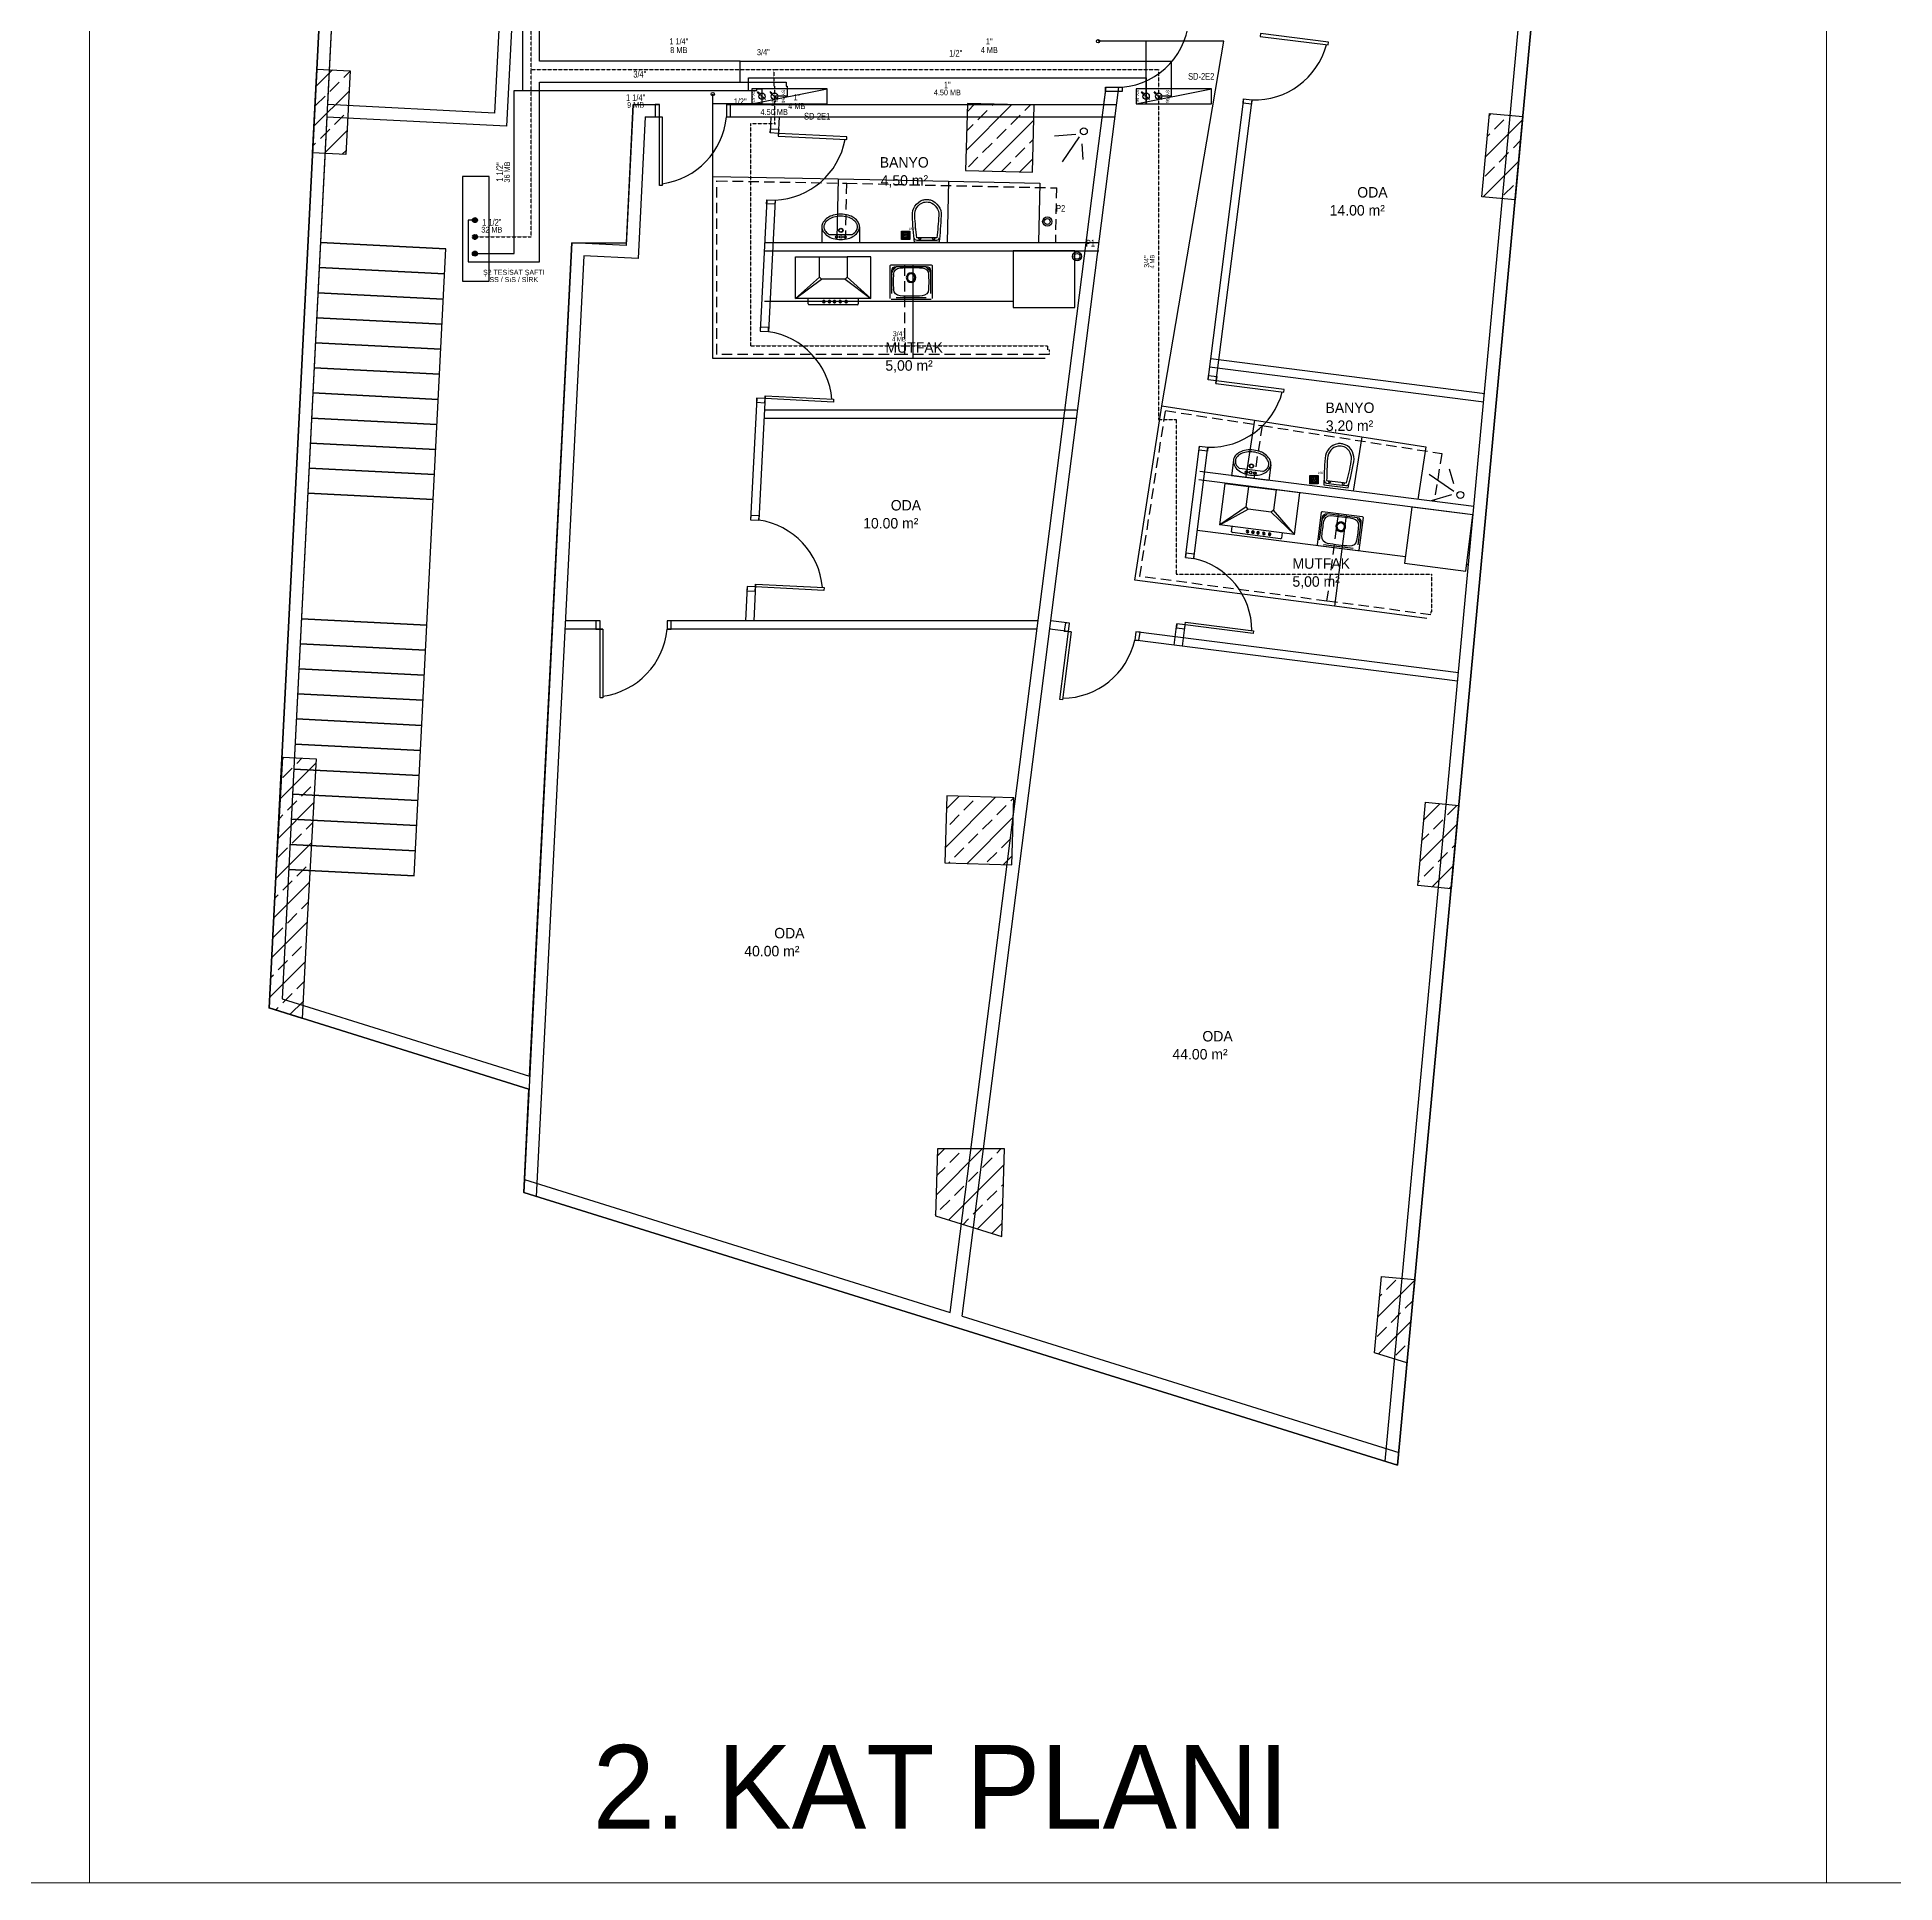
# Model space of a CAD drawing. Header units: centimetres. Extents: x 247996 to 315152, y -468471 to -440326.
# Drawn here: x 256563 to 258783, y -447827 to -445621 of the extents above; entities that cross this region are included whole.
import ezdxf
from ezdxf.enums import TextEntityAlignment as Align

# ---------------------------------------------------------------- set-up
doc = ezdxf.new("R2010")
doc.units = ezdxf.units.CM
doc.linetypes.add('0', pattern=[500, 500])
doc.linetypes.add('BASMA HATTI', pattern=[0.375, 0.25, -0.125])
for name, color, linetype, lineweight in [('SCOTT-ANTED', 144, 'Continuous', 0), ('SCOTT-MTY-SICAKSU-BORU', 1, 'BASMA HATTI', 30), ('SCOTT-MTY-SOGUKSU-BORU', 5, '0', 30), ('SCOTT-MTY-TEMIZSU-CAP', 101, 'Continuous', 30)]:
    doc.layers.add(name, color=color, linetype=linetype, lineweight=lineweight)
for name, color, linetype in [('SCOTT-MD-YUK-BIRIMI', 7, 'Continuous'), ('SCOTT-MKDU0', 50, 'Continuous'), ('SCOTT-MTY-PISSU-KOLON', 211, 'Continuous'), ('SCOTT-MTY-PISSU-KOLONNO', 211, 'Continuous'), ('SCOTT-MTY-SAYAC', 3, 'Continuous'), ('SCOTT-MTY-SIRKULASYON-BORU', 31, 'Continuous'), ('SCOTT-MTY-TEFRIS', 15, 'Continuous'), ('SCOTT-MTY-TES-SAFT', 8, 'Continuous'), ('SCOTT-MTY-VANA', 1, 'Continuous')]:
    doc.layers.add(name, color=color, linetype=linetype)
doc.styles.add('CAP', font='wturkce.SHX', dxfattribs={"width": 0.65})
doc.styles.add('MtXpl_Comic_Sans_MS', font='comic.ttf')
doc.styles.add('ROTAS', font='arial.ttf')

# ---------------------------------------------------------------- blocks, each defined once
blk = doc.blocks.new('T-KOLON-T')
blk.add_hatch(color=7).paths.add_polyline_path([(3, 0), (2.8, 1.1), (2.1, 2.1), (1.1, 2.8), (0, 3), (-1.1, 2.8), (-2.1, 2.1), (-2.8, 1.1), (-3, 0), (-2.8, -1.1), (-2.1, -2.1), (-1.1, -2.8), (0, -3), (1.1, -2.8), (2.1, -2.1), (2.8, -1.1)])
blk.add_circle((0, 0), 3)
blk = doc.blocks.new('T-DOLAP')
blk.add_line((-45, -9), (45, 9))
blk.add_lwpolyline([(-45, -9), (45, -9), (45, 9), (-45, 9)], close=True)
blk = doc.blocks.new('MTY-SU SAYACI')
at = {"layer": 'SCOTT-MTY-VANA'}
blk.add_hatch(color=256, dxfattribs=at).paths.add_polyline_path([(9.8, 9.8), (5.6, 7), (7, 5.6)])
for p, q in [((-7.3, -7.3), (6.3, 6.3)), ((5.6, 7), (9.8, 9.8)), ((7, 5.6), (5.6, 7)), ((7, 5.6), (9.8, 9.8))]:
    blk.add_line(p, q, dxfattribs=at)
blk.add_circle((0, 0), 7, dxfattribs=at)
blk.add_attdef('CAP', (-2.3, -1.2), '', height=2.5, rotation=45, dxfattribs=at)
blk = doc.blocks.new('T-KOLON-P')
for radius in [5.5, 3.5]:
    blk.add_circle((0, 0), radius)
blk = doc.blocks.new('UHFGDUHGUFDGHD')
at = {"color": 3, "lineweight": 50}
for p, q in [((556704.4, 4532504.1), (556854.4, 4532504.1)), ((556704.4, 4532474.1), (556854.4, 4532474.1)), ((556704.4, 4532444.1), (556854.4, 4532444.1)), ((556704.4, 4532414.1), (556854.4, 4532414.1)), ((556704.4, 4532384.1), (556854.4, 4532384.1)), ((556704.4, 4532354.1), (556854.4, 4532354.1)), ((556704.4, 4532354.1), (556854.4, 4532354.1)), ((556704.4, 4532324.1), (556854.4, 4532324.1)), ((556704.4, 4532294.1), (556854.4, 4532294.1)), ((556704.4, 4532264.1), (556854.4, 4532264.1)), ((556704.4, 4532234.1), (556854.4, 4532234.1)), ((556704.4, 4532204.1), (556854.4, 4532204.1)), ((556704.4, 4532054.1), (556854.4, 4532054.1)), ((556704.4, 4532024.1), (556854.4, 4532024.1)), ((556704.4, 4531994.1), (556854.4, 4531994.1)), ((556704.4, 4531964.1), (556854.4, 4531964.1)), ((556704.4, 4531934.1), (556854.4, 4531934.1)), ((556704.4, 4531904.1), (556854.4, 4531904.1)), ((556704.4, 4531904.1), (556854.4, 4531904.1)), ((556704.4, 4531874.1), (556854.4, 4531874.1)), ((556704.4, 4531844.1), (556854.4, 4531844.1)), ((556704.4, 4531814.1), (556854.4, 4531814.1)), ((556704.4, 4531784.1), (556854.4, 4531784.1)), ((556704.4, 4531754.1), (556854.4, 4531754.1))]:
    blk.add_line(p, q, dxfattribs=at)
blk = doc.blocks.new('SUZGEC1')
at = {"layer": 'SCOTT-MTY-TEFRIS'}
blk.add_lwpolyline([(-5, -5), (-5, 5), (5, 5), (5, -5)], close=True, dxfattribs=at)
for points in [[(-4.3, 3.9), (-2, 1.5, 0.029484), (-2.2, 1.3), (-4.3, 2.5)], [(-2.5, 0.3), (-4.3, 0.3), (-4.3, 1.7), (-2.4, 0.7, 0.032775)], [(-3.9, 4.3), (-2.5, 4.3), (-1.3, 2.2, 0.029484), (-1.5, 2)], [(-0.7, 2.4, -0.032775), (-0.3, 2.5), (-0.3, 4.3), (-1.7, 4.3)], [(0.3, 2.5), (0.3, 4.3), (1.7, 4.3), (0.7, 2.4, 0.032775)], [(1.3, 2.2), (2.5, 4.3), (3.9, 4.3), (1.5, 2, 0.029484)], [(4.3, 3.9), (2, 1.5, -0.029484), (2.2, 1.3), (4.3, 2.5)], [(4.3, 0.3), (4.3, 1.7), (2.4, 0.7, -0.032775), (2.5, 0.3)], [(-2.5, -0.3), (-4.3, -0.3), (-4.3, -1.7), (-2.4, -0.7, -0.032775)], [(-4.3, -3.9), (-2, -1.5, -0.029484), (-2.2, -1.3), (-4.3, -2.5)], [(-3.9, -4.3), (-2.5, -4.3), (-1.3, -2.2, -0.029484), (-1.5, -2)], [(-0.3, -4.3), (-1.7, -4.3), (-0.7, -2.4, 0.032775), (-0.3, -2.5)], [(0.3, -2.5), (0.3, -4.3), (1.7, -4.3), (0.7, -2.4, -0.032775)], [(2.5, -4.3), (1.3, -2.2, 0.029484), (1.5, -2), (3.9, -4.3)], [(4.3, -2.5), (4.3, -3.9), (2, -1.5, 0.029484), (2.2, -1.3)], [(4.3, -0.3), (4.3, -1.7), (2.4, -0.7, 0.032775), (2.5, -0.3)]]:
    blk.add_lwpolyline(points, format="xyb", close=True, dxfattribs=at)
blk.add_circle((0, 0), 1.25, dxfattribs=at)
at = {"layer": 'SCOTT-MD-YUK-BIRIMI', "color": 6, "style": 'CAP'}
for tag, p in [('PS', (-2.1, 0)), ('PSCP', (4.3, 6.7))]:
    blk.add_attdef(tag, p, '', height=2.5, dxfattribs=at)

msp = doc.modelspace()

# ---------------------------------------------------------------- linework, layer by layer
at = {"layer": 'SCOTT-ANTED'}
for p, q in [((256625.4, -440326.5), (256625.4, -447826.5)), ((258701, -440326.5), (258701, -447826.5)), ((276712.4, -447826.5), (248038.8, -447826.5))]:
    msp.add_line(p, q, dxfattribs=at)
at = {"layer": 'SCOTT-MKDU0', "color": 8, "ltscale": 0.03}
for p, q in [((257027, -443092.8), (256840, -446781.3)), ((256840, -446781.3), (257027, -443092.8)), ((258188.5, -447327.5), (258575.7, -443160.1)), ((258575.7, -443160.1), (258188.5, -447327.5)), ((257036.4, -443204.7), (256855.6, -446770.5)), ((256919.9, -445502.2), (256909.8, -445702)), ((257119.6, -445512.3), (257109.5, -445712.1)), ((257135.4, -445498.1), (257123.7, -445727.8)), ((258173.8, -447322.9), (258337, -445566.7)), ((256891.8, -445759.4), (256896.9, -445659.5)), ((256895.9, -445680.5), (256915.9, -445660.5)), ((256896.9, -445659.5), (256936.8, -445661.5)), ((256929.3, -445669.5), (256936.8, -445662)), ((256936.8, -445661.5), (256931.8, -445761.4)), ((256893.5, -445727.8), (256935.6, -445685.7)), ((256912.5, -445686.4), (256923.7, -445675.1)), ((257668.2, -447149.6), (257855.3, -445681.2)), ((257829.3, -445766.7), (257840.2, -445681.2)), ((257837.6, -445701.7), (257840.2, -445681.2)), ((256895.6, -445703.2), (256906.9, -445692)), ((257109.5, -445712.1), (256909.8, -445702)), ((257275.2, -445701.7), (257266.7, -445870.3)), ((257266.9, -445867), (257275.2, -445701.7)), ((257275.2, -445701.7), (257306.4, -445701.7)), ((257275.2, -445701.7), (257306.4, -445701.7)), ((257386.4, -445701.7), (257852.7, -445701.7)), ((257386.4, -445701.7), (257837.6, -445701.7)), ((257674.4, -445700.5), (257672.2, -445780.5)), ((257672.8, -445756.7), (257727.5, -445702)), ((257674.2, -445710.4), (257683.8, -445700.8)), ((257754.4, -445702.8), (257674.4, -445700.5)), ((257687, -445720), (257698.2, -445708.8)), ((257703.9, -445703.2), (257705.6, -445701.4)), ((257743.2, -445708.8), (257749.3, -445702.7)), ((257752.1, -445782.8), (257754.4, -445702.8)), ((257962, -446030.6), (258004.8, -445695.2)), ((257971.5, -446035.2), (258014.7, -445696.4)), ((258289.1, -445812.1), (258298.4, -445712.5)), ((258298.3, -445715), (258300.5, -445712.7)), ((258298.4, -445712.5), (258338.2, -445716.2)), ((256909, -445716.9), (256855.6, -446770.5)), ((256901.3, -445742.5), (256912.5, -445731.3)), ((256906.1, -445760.1), (256933.2, -445733)), ((257123.7, -445727.8), (256909, -445716.9)), ((256918.1, -445725.7), (256929.3, -445714.4)), ((257289.5, -445716.7), (257280.9, -445886)), ((257289.5, -445716.7), (257309.8, -445716.7)), ((257386.4, -445716.7), (257850.8, -445716.7)), ((257439.7, -445716.7), (257438.7, -445735.7)), ((257449.7, -445716.7), (257448.5, -445739.6)), ((257673.5, -445733.6), (257681.4, -445725.7)), ((257693.3, -445781.1), (257753.9, -445720.5)), ((257709.5, -445742.5), (257720.7, -445731.3)), ((257726.3, -445725.7), (257737.5, -445714.4)), ((258293.6, -445764.5), (258338, -445720.2)), ((258304.4, -445731.3), (258315.6, -445720)), ((258338.2, -445716.2), (258328.9, -445815.8)), ((256892.4, -445751.4), (256895.6, -445748.1)), ((256927.4, -445761.2), (256932, -445756.6)), ((257692.6, -445759.3), (257703.9, -445748.1)), ((257731.9, -445764.9), (257743.2, -445753.7)), ((257748.8, -445748.1), (257753.2, -445743.6)), ((257804, -445737.8), (257778.6, -445739.8)), ((257807.9, -445740.6), (257787.7, -445770.2)), ((257811.1, -445749), (257812.5, -445767.4)), ((258295.9, -445739.7), (258298.8, -445736.9)), ((258326.9, -445753.7), (258335.6, -445745)), ((256931.8, -445761.4), (256891.8, -445759.4)), ((257653.7, -447145), (257829.3, -445766.7)), ((257675.8, -445776.2), (257687, -445764.9)), ((257715.1, -445781.7), (257726.3, -445770.6)), ((257737, -445782.3), (257752.6, -445766.7)), ((258290.8, -445812.3), (258333.3, -445769.7)), ((258293.2, -445787.4), (258304.4, -445776.2)), ((258310, -445770.6), (258321.3, -445759.3)), ((257672.2, -445780.5), (257752.1, -445782.8)), ((258315.6, -445809.8), (258326.9, -445798.6)), ((257434.7, -445815.6), (257426.7, -445972.7)), ((257444.7, -445816.2), (257436.7, -445973.3)), ((258328.9, -445815.8), (258289.1, -445812.1)), ((257201.8, -445867), (257144.2, -447001.9)), ((257151.3, -446862.7), (257201.8, -445867)), ((257266.7, -445870.3), (257201.8, -445867)), ((257201.8, -445867), (257266.9, -445867)), ((257432.1, -445866.7), (257831.7, -445866.7)), ((257500.6, -445848), (257500.6, -445866.7)), ((257500.6, -445866.7), (257545.6, -445866.7)), ((257509, -445857), (257537.1, -445857)), ((257545.6, -445848), (257545.6, -445866.7)), ((257013.2, -446623.4), (257051.2, -445874.3)), ((257216, -445882.7), (257159, -447006.5)), ((257280.9, -445886), (257216, -445882.7)), ((257432.1, -445876.7), (257831.7, -445876.7)), ((257469.2, -445883.7), (257497.7, -445883.7)), ((257469.2, -445933.7), (257469.2, -445883.7)), ((257559.2, -445883.7), (257530.7, -445883.7)), ((257559.2, -445933.7), (257559.2, -445883.7)), ((257802.9, -445876.7), (257729.3, -445876.7)), ((257729.3, -445876.7), (257729.3, -445944.4)), ((257802.9, -445944.4), (257802.9, -445876.7)), ((257497.7, -445908.2), (257469.2, -445933.7)), ((257469.2, -445933.7), (257500.2, -445910.7)), ((257528.2, -445910.7), (257559.2, -445933.7)), ((257559.2, -445933.7), (257530.7, -445908.2)), ((257582.2, -445933.7), (257582.2, -445894.3)), ((257583.2, -445893.3), (257631.2, -445893.3)), ((257584.1, -445927.6), (257584.1, -445900.5)), ((257589.4, -445895.2), (257625.1, -445895.2)), ((257630.4, -445900.5), (257630.4, -445927.6)), ((257632.2, -445894.3), (257632.2, -445933.7)), ((257559.2, -445933.7), (257469.2, -445933.7)), ((257484.1, -445940), (257484.1, -445933.7)), ((257544.1, -445933.7), (257544.1, -445940)), ((257631.2, -445934.7), (257583.2, -445934.7)), ((257625.1, -445932.9), (257589.4, -445932.9)), ((257432.1, -445936.7), (257729.3, -445936.7)), ((257543.1, -445941), (257485.1, -445941)), ((257502.6, -445935.8), (257502.6, -445938.4)), ((257502.6, -445935.8), (257503.2, -445935.8)), ((257502.6, -445938.4), (257502.6, -445938.9)), ((257503.2, -445938.9), (257502.6, -445938.9)), ((257503.2, -445935.8), (257503.2, -445938.4)), ((257503.2, -445938.4), (257503.2, -445938.9)), ((257509.2, -445935.8), (257509.2, -445938.4)), ((257509.2, -445935.8), (257509.8, -445935.8)), ((257509.2, -445938.4), (257509.2, -445938.9)), ((257509.8, -445938.9), (257509.2, -445938.9)), ((257509.8, -445935.8), (257509.8, -445938.4)), ((257509.8, -445938.4), (257509.8, -445938.9)), ((257515.3, -445935.8), (257515.3, -445938.4)), ((257515.3, -445935.8), (257516, -445935.8)), ((257515.3, -445938.4), (257515.3, -445938.9)), ((257515.3, -445938.9), (257516, -445938.9)), ((257516, -445935.8), (257516, -445938.4)), ((257516, -445938.4), (257516, -445938.9)), ((257522.3, -445935.8), (257522.3, -445938.4)), ((257522.3, -445935.8), (257523, -445935.8)), ((257522.3, -445938.4), (257522.3, -445938.9)), ((257522.3, -445938.9), (257523, -445938.9)), ((257523, -445935.8), (257523, -445938.4)), ((257523, -445938.4), (257523, -445938.9)), ((257529.3, -445935.8), (257529.3, -445938.4)), ((257529.3, -445935.8), (257529.9, -445935.8)), ((257529.3, -445938.4), (257529.3, -445938.9)), ((257529.3, -445938.9), (257529.9, -445938.9)), ((257529.9, -445935.8), (257529.9, -445938.4)), ((257529.9, -445938.4), (257529.9, -445938.9)), ((257729.3, -445944.4), (257802.9, -445944.4)), ((258291.6, -446057.4), (257963.9, -446015.6)), ((258292.8, -446047.4), (257965.2, -446005.7)), ((257422.7, -446052.6), (257415.3, -446197.9)), ((257432.8, -446049.8), (257425.3, -446198.4)), ((257432.1, -446066.7), (257804.9, -446066.7)), ((257432.1, -446076.7), (257804.9, -446076.7)), ((257935, -446242.9), (257951.9, -446110)), ((257944.9, -446244.1), (257961.8, -446111.2)), ((257992.4, -446126.8), (257990, -446145.3)), ((258037, -446132.5), (258034.7, -446151)), ((258278.6, -446192.2), (257950.9, -446150.4)), ((258279.8, -446182.3), (257952.2, -446140.5)), ((257976.2, -446204.1), (257982.5, -446154.5)), ((257982.5, -446154.5), (258010.8, -446158.1)), ((258034.7, -446151), (257990, -446145.3)), ((258027.5, -446140.4), (257999.6, -446136.9)), ((258255.7, -446164.1), (258226.2, -446143.8)), ((258255.7, -446155.1), (258250.4, -446137.4)), ((258071.8, -446165.8), (258043.5, -446162.2)), ((258065.4, -446215.4), (258071.8, -446165.8)), ((258253.1, -446168.1), (258228.7, -446175.4)), ((258007.7, -446182.4), (257976.2, -446204.1)), ((257976.2, -446204.1), (258009.8, -446185.2)), ((258037.6, -446188.7), (258065.4, -446215.4)), ((258065.4, -446215.4), (258040.4, -446186.5)), ((258092.7, -446228), (258097.7, -446188.9)), ((258095.3, -446222.1), (258098.7, -446195.2)), ((258098.8, -446188), (258146.4, -446194.1)), ((258104.6, -446190.6), (258140.1, -446195.1)), ((258144.6, -446201.1), (258141.2, -446228)), ((258147.3, -446195.2), (258142.3, -446234.3)), ((258205.5, -446182.9), (258197, -446250)), ((258278.6, -446192.2), (258205.5, -446182.9)), ((258270, -446259.3), (258278.6, -446192.2)), ((258197.9, -446242.4), (257949.2, -446210.7)), ((258065.4, -446215.4), (257976.2, -446204.1)), ((257990.2, -446212.2), (257991, -446205.9)), ((258048.6, -446220.6), (257991.1, -446213.3)), ((258008.8, -446212.9), (258008.7, -446213.4)), ((258009.3, -446213.5), (258008.7, -446213.4)), ((258009.1, -446210.3), (258008.8, -446212.9)), ((258009.1, -446210.3), (258009.7, -446210.4)), ((258009.4, -446212.9), (258009.3, -446213.5)), ((258009.7, -446210.4), (258009.4, -446212.9)), ((258015.3, -446213.7), (258015.2, -446214.2)), ((258015.8, -446214.3), (258015.2, -446214.2)), ((258015.6, -446211.1), (258015.3, -446213.7)), ((258015.6, -446211.1), (258016.2, -446211.2)), ((258015.9, -446213.8), (258015.8, -446214.3)), ((258016.2, -446211.2), (258015.9, -446213.8)), ((258021.4, -446214.5), (258021.3, -446215)), ((258021.3, -446215), (258021.9, -446215.1)), ((258021.7, -446211.9), (258021.4, -446214.5)), ((258021.7, -446211.9), (258022.3, -446212)), ((258022, -446214.6), (258021.9, -446215.1)), ((258022.3, -446212), (258022, -446214.6)), ((258028.7, -446212.8), (258028.3, -446215.4)), ((258028.3, -446215.4), (258028.3, -446215.9)), ((258028.3, -446215.9), (258028.9, -446216)), ((258028.7, -446212.8), (258029.3, -446212.9)), ((258029.3, -446212.9), (258028.9, -446215.4)), ((258028.9, -446215.4), (258028.9, -446216)), ((258035.3, -446216.2), (258035.2, -446216.7)), ((258035.2, -446216.8), (258035.8, -446216.8)), ((258035.6, -446213.7), (258035.3, -446216.2)), ((258035.6, -446213.7), (258036.2, -446213.8)), ((258035.9, -446216.3), (258035.8, -446216.8)), ((258036.2, -446213.8), (258035.9, -446216.3)), ((258050.5, -446213.5), (258049.7, -446219.8)), ((258141.2, -446235.2), (258093.5, -446229.1)), ((258135.3, -446232.5), (258099.9, -446228)), ((258197, -446250), (258270, -446259.3)), ((258273.5, -446252), (258271, -446251.7)), ((257411.3, -446277.8), (257409.2, -446318.8)), ((257421.4, -446275), (257419.2, -446319.3)), ((257235.6, -446318.8), (257193.9, -446318.8)), ((257238.9, -446328.8), (257193.9, -446328.8)), ((257759, -446318.8), (257315.6, -446318.8)), ((257757.7, -446328.8), (257315.6, -446328.8)), ((257798.5, -446332), (257772.8, -446328.7)), ((257774.1, -446328.8), (257772.8, -446328.8)), ((257796.4, -446321.6), (257774.1, -446318.8)), ((258261.4, -446380.9), (257875.8, -446331.7)), ((257921.6, -446347.7), (257924.9, -446322.2)), ((257931.5, -446348.9), (257935.2, -446320.2)), ((258260.1, -446390.8), (257874.5, -446341.7)), ((256845.2, -446681.5), (256856.2, -446481.8)), ((256853.5, -446531.1), (256895.9, -446488.8)), ((256856.1, -446483.6), (256857.9, -446481.8)), ((256856.2, -446481.8), (256896.1, -446483.8)), ((256873.2, -446489), (256879.2, -446482.9)), ((256896.1, -446483.8), (256885.2, -446683.6)), ((256856.3, -446505.8), (256867.6, -446494.6)), ((256862, -446545.1), (256873.2, -446533.9)), ((256878.8, -446528.3), (256890, -446517)), ((257649.9, -446527.8), (257647.6, -446607.8)), ((257648.1, -446589.6), (257708.2, -446529.5)), ((257649.4, -446543.4), (257664.6, -446528.3)), ((257729.9, -446530.1), (257649.9, -446527.8)), ((257670.2, -446545.1), (257681.4, -446533.9)), ((257726.3, -446533.9), (257729.9, -446530.3)), ((257727.6, -446610.1), (257729.9, -446530.1)), ((256850.9, -446578.6), (256893.2, -446536.3)), ((256852.2, -446554.9), (256856.3, -446550.7)), ((257653.3, -446561.9), (257664.6, -446550.7)), ((257674.1, -446608.6), (257729.2, -446553.4)), ((257692.6, -446567.5), (257703.9, -446556.3)), ((257709.5, -446550.7), (257720.7, -446539.5)), ((258212.6, -446635.1), (258221.9, -446535.5)), ((258220, -446556.6), (258239.4, -446537.1)), ((258221.9, -446535.5), (258261.7, -446539.2)), ((258231.5, -446567.5), (258242.7, -446556.3)), ((258248.3, -446550.7), (258259.5, -446539.5)), ((258261.7, -446539.2), (258252.5, -446638.8)), ((256867.6, -446584.4), (256878.8, -446573.2)), ((256884.4, -446567.5), (256891.9, -446560)), ((257675.8, -446584.4), (257687, -446573.2)), ((257715.1, -446590), (257726.3, -446578.8)), ((258215.5, -446606), (258259.7, -446561.8)), ((258217.7, -446581.3), (258225.8, -446573.2)), ((256848.3, -446626.2), (256890.6, -446583.8)), ((256850.7, -446601.2), (256862, -446590)), ((257659, -446601.2), (257670.2, -446590)), ((257698.2, -446606.8), (257709.5, -446595.6)), ((257717.7, -446609.8), (257727.9, -446599.7)), ((258237.1, -446606.8), (258248.3, -446595.6)), ((258253.9, -446590), (258257.4, -446586.5)), ((256873.2, -446623.7), (256884.4, -446612.5)), ((257647.6, -446607.8), (257727.6, -446610.1)), ((257652.3, -446607.9), (257653.3, -446606.8)), ((258220.2, -446623.7), (258231.5, -446612.5)), ((258229.7, -446636.7), (258255.2, -446611.2)), ((256845.7, -446673.7), (256888, -446631.3)), ((256856.3, -446640.5), (256867.6, -446629.3)), ((258252.5, -446638.8), (258212.6, -446635.1)), ((258213.2, -446630.7), (258214.6, -446629.3)), ((258250.2, -446638.6), (258252.9, -446635.9)), ((256847, -446649.9), (256850.7, -446646.1)), ((256878.8, -446663), (256886.7, -446655)), ((256840.2, -446781.4), (256845.2, -446681.5)), ((256843.2, -446721), (256880.9, -446683.3)), ((256845.1, -446696.6), (256856.3, -446685.4)), ((256860.1, -446682.2), (256860.1, -446682.2)), ((256860.1, -446682.3), (256860.1, -446682.3)), ((256862, -446679.8), (256873.2, -446668.6)), ((256885.2, -446683.5), (256879.6, -446793.7)), ((256880.9, -446683.3), (256885.4, -446678.8)), ((256867.6, -446719.1), (256878.8, -446707.9)), ((256840.8, -446768.3), (256883, -446726.1)), ((256850.7, -446735.9), (256862, -446724.7)), ((256842, -446744.6), (256845.1, -446741.5)), ((256873.2, -446758.4), (256881.8, -446749.8)), ((256855.6, -446770.5), (257151.3, -446862.7)), ((256855.6, -446770.5), (257151.3, -446862.7)), ((256856.3, -446775.2), (256867.6, -446764)), ((256864.9, -446789.1), (256880.6, -446773.4)), ((256840, -446781.3), (257150.5, -446878.1)), ((257150.5, -446878.1), (256840, -446781.3)), ((256879.6, -446793.7), (256840.2, -446781.4)), ((256847.8, -446783.7), (256850.7, -446780.8)), ((257144.2, -447001.9), (257150.5, -446878.1)), ((257638.7, -446949.7), (257636.4, -447029.6)), ((257637.1, -447004.8), (257692.1, -446949.7)), ((257638.4, -446958.5), (257647.2, -446949.7)), ((257718.7, -446949.7), (257638.7, -446949.7)), ((257653.3, -446966), (257664.6, -446954.8)), ((257709.5, -446954.8), (257714.6, -446949.7)), ((257715.7, -447054.4), (257718.7, -446949.7)), ((257637.7, -446981.7), (257647.7, -446971.7)), ((257652.2, -447034.6), (257718.2, -446968.6)), ((257675.8, -446988.5), (257687, -446977.3)), ((257692.6, -446971.7), (257703.9, -446960.4)), ((257145, -446986.4), (257653.7, -447145)), ((257659, -447005.3), (257670.2, -446994.1)), ((257698.2, -447010.9), (257709.5, -446999.7)), ((257715.1, -446994.1), (257717.5, -446991.7)), ((257144.2, -447001.9), (258188.5, -447327.5)), ((258188.5, -447327.5), (257144.2, -447001.9)), ((257642.1, -447022.2), (257653.3, -447010.9)), ((257681.4, -447027.8), (257692.6, -447016.6)), ((257686.4, -447045.2), (257716.8, -447014.8)), ((257636.4, -447027.9), (257636.5, -447027.8)), ((257636.4, -447029.6), (257715.7, -447054.4)), ((257669.3, -447039.9), (257675.8, -447033.4)), ((257703.9, -447050.2), (257715.1, -447039)), ((258160.8, -447193.2), (258169.2, -447102.1)), ((258164.7, -447150.6), (258209, -447106.3)), ((258169.2, -447102.1), (258209.1, -447105.8)), ((258175.3, -447117.6), (258186.6, -447106.4)), ((258209.1, -447105.8), (258199.8, -447205.3)), ((258167, -447125.9), (258169.7, -447123.2)), ((258197.8, -447140), (258206.7, -447131.1)), ((257668.2, -447149.6), (258189.9, -447312.2)), ((258165.6, -447194.7), (258204.4, -447155.9)), ((258180.9, -447156.9), (258192.2, -447145.7)), ((258164.1, -447173.7), (258175.3, -447162.5)), ((258199.8, -447205.3), (258160.8, -447193.2)), ((258186.6, -447196.2), (258197.8, -447184.9))]:
    msp.add_line(p, q, dxfattribs=at)
for points in [[(258024.6, -445617.1), (258024.2, -445620.4), (258105.4, -445630.7), (258105.9, -445627.4)], [(257306.4, -445716.7), (257309.8, -445716.7), (257309.8, -445798.5), (257306.4, -445798.5)], [(257448.7, -445736.3), (257448.5, -445739.6), (257530.3, -445743.7), (257530.5, -445740.4)], [(257971.9, -446031.9), (257971.5, -446035.2), (258052.7, -446045.5), (258053.2, -446042.2)], [(257432.6, -446053.1), (257432.8, -446049.8), (257514.6, -446054), (257514.4, -446057.3)], [(257421.2, -446278.3), (257421.4, -446275), (257503.1, -446279.1), (257503, -446282.4)], [(257235.6, -446328.8), (257238.9, -446328.8), (257238.9, -446410.7), (257235.6, -446410.7)], [(257795.2, -446331.6), (257798.5, -446332), (257788.1, -446413.2), (257784.8, -446412.8)], [(257934.8, -446323.5), (257935.2, -446320.2), (258016.4, -446330.5), (258016, -446333.8)]]:
    msp.add_lwpolyline(points, close=True, dxfattribs=at)
for points in [[(257839.6, -445686.2), (257839.6, -445681.2), (257859.6, -445681.2), (257859.6, -445686.2), (257839.6, -445686.2)], [(257306.4, -445701.7), (257301.4, -445701.7), (257301.4, -445716.7), (257306.4, -445716.7), (257306.4, -445701.7)], [(257391.4, -445701.7), (257386.4, -445701.7), (257386.4, -445716.7), (257391.4, -445716.7), (257391.4, -445701.7)], [(258004, -445700.1), (258004.6, -445695.2), (258014.5, -445696.4), (258013.9, -445701.4), (258004, -445700.1)], [(257438.7, -445735.7), (257439, -445730.8), (257449, -445731.3), (257448.7, -445736.3), (257438.7, -445735.7)], [(257434.4, -445820.6), (257434.7, -445815.6), (257444.7, -445816.2), (257444.4, -445821.1), (257434.4, -445820.6)], [(257426.9, -445967.7), (257426.7, -445972.7), (257436.7, -445973.2), (257436.9, -445968.3), (257426.9, -445967.7)], [(257962, -446030.6), (257962.7, -446025.7), (257972.6, -446026.9), (257971.9, -446031.9), (257962, -446030.6)], [(257422.6, -446052.6), (257422.4, -446057.6), (257432.4, -446058.1), (257432.6, -446053.1), (257422.6, -446052.6)], [(257951.3, -446114.9), (257951.9, -446110), (257961.8, -446111.2), (257961.2, -446116.2), (257951.3, -446114.9)], [(257415.5, -446192.9), (257415.3, -446197.9), (257425.3, -446198.4), (257425.5, -446193.4), (257415.5, -446192.9)], [(257935.6, -446237.9), (257935, -446242.9), (257944.9, -446244.1), (257945.5, -446239.2), (257935.6, -446237.9)], [(257411.2, -446277.8), (257411, -446282.8), (257421, -446283.3), (257421.2, -446278.3), (257411.2, -446277.8)], [(257235.6, -446318.8), (257230.6, -446318.8), (257230.6, -446328.8), (257235.6, -446328.8), (257235.6, -446318.8)], [(257320.6, -446318.8), (257315.6, -446318.8), (257315.6, -446328.8), (257320.6, -446328.8), (257320.6, -446318.8)], [(257796.4, -446321.6), (257791.5, -446321), (257790.2, -446330.9), (257795.2, -446331.6), (257796.4, -446321.6)], [(257880.8, -446332.4), (257875.8, -446331.7), (257874.5, -446341.7), (257879.5, -446342.3), (257880.8, -446332.4)], [(257924.9, -446322.2), (257924.2, -446327.2), (257934.2, -446328.4), (257934.8, -446323.5), (257924.9, -446322.2)]]:
    msp.add_lwpolyline(points, dxfattribs=at)
for points in [[(257611.3, -445866.7, -0.01664), (257608.7, -445834.8, -0.351622), (257621.5, -445815.9, -0.068714), (257625.9, -445815.3, -0.068714), (257630.3, -445815.9, -0.351622), (257643.1, -445834.8, -0.01664), (257640.5, -445866.7)], [(257613.9, -445861.1, -0.016866), (257611.6, -445834.6, -0.351778), (257622.3, -445818.7, -0.068022), (257625.9, -445818.2, -0.068022), (257629.5, -445818.7, -0.351778), (257640.2, -445834.6, -0.016866), (257637.9, -445861.1)], [(258129.4, -446159.9, 0.01664), (258136.1, -446128.6, 0.351622), (258125.8, -446108.3, 0.068714), (258121.5, -446107.1, 0.068714), (258117, -446107.1, 0.351622), (258101.9, -446124.3, 0.01664), (258100.5, -446156.2)], [(258127.6, -446154, 0.016866), (258133.2, -446128.1, 0.351778), (258124.6, -446110.9, 0.068022), (258121.1, -446110, 0.068022), (258117.5, -446110, 0.351778), (258104.8, -446124.5, 0.016866), (258103.8, -446151)]]:
    msp.add_lwpolyline(points, format="xyb", close=True, dxfattribs=at)
for points in [[(257640.8, -445861.2, -0.389191), (257637.4, -445864.3), (257625.9, -445864.3), (257614.4, -445864.3, -0.389191), (257611, -445861.2, -0.389191)], [(258100.9, -446150.8, 0.389191), (258103.8, -446154.2), (258115.3, -446155.7), (258126.7, -446157.1, 0.389191), (258130.4, -446154.5, 0.389191)]]:
    msp.add_lwpolyline(points, format="xyb", dxfattribs=at)
for centre, radius in [((257813.6, -445733.9, 51), 4.14), ((257518.2, -445860.1), 1.56), ((257523.3, -445852.1), 2.52), ((257523.3, -445852.1), 2.12), ((257523.3, -445860.1), 1.56), ((257528.2, -445860.1), 1.56), ((258013.9, -446133.7), 2.52), ((258013.9, -446133.7), 2.12), ((258008.1, -446141), 1.56), ((258013, -446141.6), 1.56), ((258018, -446142.2), 1.56), ((258263.5, -446168.3, 51), 4.14)]:
    msp.add_circle(centre, radius, dxfattribs=at)
for centre, radius, start, end in [((257851.9, -445593.9), 87.6, 275.0191, 359.6313), ((258017.6, -445607.5), 88.9, 268.0454, 345.0626), ((257297.9, -445708.4), 88.9, 277.6747, 354.6919), ((257440.9, -445727.3), 88.9, 272.4059, 349.4231), ((257510.9, -445848), 10.3, 148.2866, 180), ((257516.7, -445851.6), 17.2, 123.8347, 148.2866), ((257510.9, -445848), 7.93, 148.2866, 180), ((257516.7, -445851.6), 14.8, 123.8347, 148.2866), ((257520.6, -445857.3), 24.1, 105.5176, 123.8347), ((257520.6, -445857.3), 21.7, 105.5176, 123.8347), ((257523.1, -445866.4), 33.5, 90, 105.5176), ((257523.1, -445866.4), 31.1, 90, 105.5176), ((257523.1, -445866.4), 33.5, 74.4824, 90), ((257523.1, -445866.4), 31.1, 74.4824, 90), ((257525.6, -445857.3), 21.7, 56.1653, 74.4824), ((257525.6, -445857.3), 24.1, 56.1653, 74.4824), ((257529.4, -445851.6), 14.8, 31.7134, 56.1653), ((257529.4, -445851.6), 17.2, 31.7134, 56.1653), ((257535.3, -445848), 7.93, 0, 31.7134), ((257535.3, -445848), 10.3, 0, 31.7134), ((257510.9, -445848), 10.3, 180, 211.7134), ((257516.7, -445844.4), 17.2, 211.7134, 236.1653), ((257510.9, -445848), 7.93, 180, 211.7134), ((257516.7, -445844.4), 14.8, 211.7134, 238.6233), ((257520.6, -445838.7), 24.1, 236.1653, 254.4824), ((257523.1, -445829.6), 33.5, 254.4824, 270), ((257523.1, -445829.6), 33.5, 270, 285.5176), ((257525.6, -445838.7), 24.1, 285.5176, 303.8347), ((257529.4, -445844.4), 14.8, 301.3767, 328.2866), ((257529.4, -445844.4), 17.2, 303.8347, 328.2866), ((257535.3, -445848), 7.93, 328.2866, 0), ((257535.3, -445848), 10.3, 328.2866, 0), ((257617.6, -445861.1), 1.78, 180, 0), ((257634.2, -445861.1), 1.78, 180, 0), ((257485.1, -445940), 1, 180, 270), ((257502.9, -445937.3), 1.54, 100.5754, 259.4621), ((257502.9, -445937.3), 1.54, 282.6235, 77.3767), ((257509.5, -445937.3), 1.54, 100.5754, 259.4621), ((257509.5, -445937.3), 1.54, 282.6235, 77.3767), ((257515.6, -445937.3), 1.54, 100.5754, 259.4621), ((257515.6, -445937.3), 1.54, 282.6235, 77.3767), ((257522.6, -445937.3), 1.54, 100.5754, 259.4621), ((257522.6, -445937.3), 1.54, 282.6235, 77.3767), ((257529.6, -445937.3), 1.54, 100.5754, 259.4621), ((257529.6, -445937.3), 1.54, 282.6235, 77.3767), ((257543.1, -445940), 1, 270, 0), ((257424, -446061.3), 88.9, 4.7726, 81.7897), ((257964.9, -446022.3), 88.9, 268.0454, 345.0626), ((258002.6, -446128.1), 10.3, 172.7373, 204.4507), ((258002.6, -446128.1), 10.3, 141.0239, 172.7373), ((258008.8, -446125.3), 17.2, 204.4507, 228.9027), ((258007.9, -446132.5), 17.2, 116.572, 141.0239), ((258002.6, -446128.1), 7.93, 141.0239, 172.7373), ((258002.6, -446128.1), 7.93, 172.7373, 204.4507), ((258008.8, -446125.3), 14.8, 204.4507, 231.3606), ((258007.9, -446132.5), 14.8, 116.572, 141.0239), ((258011, -446138.6), 24.1, 98.2549, 116.572), ((258011, -446138.6), 21.7, 98.2549, 116.572), ((258012.4, -446147.9), 33.5, 82.7373, 98.2549), ((258012.4, -446147.9), 31.1, 82.7373, 98.2549), ((258012.4, -446147.9), 31.1, 67.2197, 82.7373), ((258012.4, -446147.9), 33.5, 67.2197, 82.7373), ((258016, -446139.2), 21.7, 48.9027, 67.2197), ((258016, -446139.2), 24.1, 48.9027, 67.2197), ((258020.5, -446134.1), 14.8, 24.4507, 48.9027), ((258020.5, -446134.1), 17.2, 24.4507, 48.9027), ((258026.8, -446131.2), 7.93, 321.0239, 352.7373), ((258026.8, -446131.2), 7.93, 352.7373, 24.4507), ((258026.8, -446131.2), 10.3, 321.0239, 352.7373), ((258026.8, -446131.2), 10.3, 352.7373, 24.4507), ((258013.4, -446120.1), 24.1, 228.9027, 247.2197), ((258017, -446111.4), 33.5, 247.2197, 262.7373), ((258017, -446111.4), 33.5, 262.7373, 278.2549), ((258018.4, -446120.7), 24.1, 278.2549, 296.572), ((258021.4, -446126.9), 14.8, 294.114, 321.0239), ((258021.4, -446126.9), 17.2, 296.572, 321.0239), ((258107.4, -446151.5), 1.78, 172.7373, 352.7373), ((258123.9, -446153.6), 1.78, 172.7373, 352.7373), ((257412.6, -446286.4), 88.9, 4.7726, 81.7897), ((257991.2, -446212.3), 1, 172.7373, 262.7373), ((258009.2, -446211.9), 1.54, 93.3127, 252.1994), ((258009.2, -446211.9), 1.54, 275.3608, 70.114), ((258015.7, -446212.7), 1.54, 93.3127, 252.1994), ((258015.7, -446212.7), 1.54, 275.3608, 70.114), ((258021.8, -446213.5), 1.54, 93.3127, 252.1994), ((258021.8, -446213.5), 1.54, 275.3608, 70.114), ((258028.7, -446214.4), 1.54, 93.3127, 252.1994), ((258028.7, -446214.4), 1.54, 275.3608, 70.114), ((258035.7, -446215.3), 1.54, 93.3127, 252.1994), ((258035.7, -446215.3), 1.54, 275.3608, 70.114), ((258048.8, -446219.7), 1, 262.7373, 352.7373), ((257925.5, -446330.9), 88.9, 0.4121, 77.4292), ((257227, -446320.6), 88.9, 277.6747, 354.6919), ((257787.7, -446322.3), 88.9, 270.4121, 347.4292)]:
    msp.add_arc(centre, radius, start, end, dxfattribs=at)
at = {"layer": 'SCOTT-MKDU0', "color": 8, "ltscale": 0.03, "extrusion": (0, 0, -1)}
for centre, major_axis, start_param, end_param in [((257583.2, -445894.3), (0.707, 0.707), 3.926991, 5.497787), ((257589.4, -445900.5), (-3.75, 3.75), 5.497787, 7.068583), ((257594.2, -445905), (-7.14, 7.14), 5.524757, 6.541187), ((257918.5, -445913.7), (-234.9, 234.9), 5.470817, 5.524757), ((257594.3, -445905), (-5.66, 5.66), 5.524757, 7.028844), ((257607.2, -446229), (332.3, 0), 4.67265, 4.752129), ((257607.2, -445908.7), (-4.07, 4.07), 3.926991, 10.210176), ((257607.2, -445908.7), (-3.18, 3.18), 3.926991, 10.210176), ((257620.1, -445905), (-5.66, 5.66), 0.825137, 2.329224), ((257625.1, -445900.5), (3.75, 3.75), -0.785398, 0.785398), ((257620.2, -445905), (7.14, 7.14), -0.258001, 0.758428), ((257296, -445913.7), (234.9, 234.9), 0.758428, 0.812368), ((257631.2, -445894.3), (0.707, 0.707), -0.785398, 0.785398), ((257594.3, -445922.5), (5.66, 5.66), 2.395934, 3.900021), ((257607.2, -445598.5), (332.3, 0), 1.531058, 1.610536), ((257620.1, -445922.5), (5.66, 5.66), 0.812368, 2.316455), ((258098.6, -446189), (0.791, 0.612), 3.926991, 5.497787), ((258108.2, -446201), (-6.18, 7.99), 5.524757, 6.541187), ((258428.8, -446250.6), (-203.4, 262.8), 5.470817, 5.524757), ((258104, -446195.9), (-3.24, 4.19), 5.497787, 7.068583), ((258108.3, -446201), (-4.9, 6.33), 5.524757, 7.028844), ((258080.1, -446524), (329.6, -42), 4.67265, 4.752129), ((258120.6, -446206.3), (-3.52, 4.55), 3.926991, 10.210176), ((258120.6, -446206.3), (-2.75, 3.56), 3.926991, 10.210176), ((258133.9, -446204.3), (-4.9, 6.33), 0.825137, 2.329224), ((258139.4, -446200.4), (4.19, 3.24), -0.785398, 0.785398), ((258134, -446204.3), (7.99, 6.18), -0.258001, 0.758428), ((258146.3, -446195.1), (0.791, 0.612), -0.785398, 0.785398), ((258106.1, -446218.3), (6.33, 4.9), 2.395934, 3.900021), ((258131.7, -446221.6), (6.33, 4.9), 0.812368, 2.316455), ((257811.2, -446171.9), (262.8, 203.4), 0.758428, 0.812368), ((258159.9, -445898.6), (329.6, -42), 1.531058, 1.610536)]:
    msp.add_ellipse(centre, major_axis=major_axis, ratio=1, start_param=start_param, end_param=end_param, dxfattribs=at)
at = {"layer": 'SCOTT-MKDU0', "color": 8, "ltscale": 0.03, "invisible_edges": 1}
for points in [[(257530.7, -445908.2), (257497.7, -445908.2), (257497.7, -445883.7), (257530.7, -445883.7)], [(257497.7, -445908.2), (257530.7, -445908.2), (257528.2, -445910.7), (257500.2, -445910.7)], [(258040.4, -446186.5), (258007.7, -446182.4), (258010.8, -446158.1), (258043.5, -446162.2)], [(258007.7, -446182.4), (258040.4, -446186.5), (258037.6, -446188.7), (258009.8, -446185.2)]]:
    msp.add_3dface(points, dxfattribs=at)
at = {"layer": 'SCOTT-MTY-SICAKSU-BORU', "ltscale": 50}
for p, q in [((257375.2, -446000.4), (257375.2, -445793)), ((257375.2, -445793), (257530.2, -445796)), ((257530.2, -445796), (257781.2, -445801.4)), ((257599.6, -446000.4), (257375.2, -446000.4)), ((257772.2, -446000.4), (257599.6, -446000.4)), ((257880.5, -446265.7), (257911.2, -446067.6)), ((257911.2, -446067.6), (258026.8, -446085.5)), ((258026.8, -446085.5), (258241.6, -446118.8)), ((258103.9, -446295.1), (257880.5, -446265.7)), ((258228.4, -446311.5), (258103.9, -446295.1))]:
    msp.add_line(p, q, dxfattribs=at)
at = {"layer": 'SCOTT-MTY-SICAKSU-BORU'}
for points in [[(257153, -445660), (257153, -445475), (257058, -445475), (257058, -444195), (257243, -444195)], [(257086, -445860), (257153, -445860), (257153, -445660)], [(257153, -445660), (257443, -445660)], [(257443, -445660), (257903, -445660), (257903, -445683)], [(257443, -445660), (257443, -445680), (257444, -445680), (257444, -445683)], [(257444, -445683), (257444, -445701)], [(257903, -445683), (257903, -445701)], [(257444, -445701), (257444, -445725), (257445.1, -445725), (257415.1, -445725), (257415.1, -445990), (257770.1, -445990), (257770.1, -445995), (257772.2, -445995), (257772.2, -446000.4)], [(257903, -445701), (257903, -446078), (257924, -446078), (257924, -446263), (258229, -446263), (258229, -446308), (258228.4, -446308), (258228.4, -446311.5)]]:
    msp.add_lwpolyline(points, dxfattribs=at)
at = {"layer": 'SCOTT-MTY-SICAKSU-BORU', "ltscale": 50}
for points in [[(257530, -445796), (257528.5, -445862.1)], [(257781, -445801.4), (257779.6, -445866.7)], [(257599.6, -446000.4), (257599.6, -445894.3)], [(258026.6, -446085.5), (258017, -446147.6)], [(258241.3, -446118.8), (258232.4, -446176.2)], [(258104.2, -446295.2), (258117.8, -446191.7)]]:
    msp.add_lwpolyline(points, dxfattribs=at)
at = {"layer": 'SCOTT-MTY-SIRKULASYON-BORU'}
for points in [[(257403, -445650), (257163, -445650), (257163, -445465), (257048, -445465), (257048, -444185), (257258, -444185)], [(257403, -445675), (257403, -445650)], [(257403, -445650), (257918, -445650), (257918, -445683)], [(257086, -445840), (257078, -445840), (257078, -445890), (257163, -445890), (257163, -445675), (257403, -445675)], [(257403, -445675), (257458, -445675), (257458, -445680), (257459, -445680), (257459, -445683)], [(257459, -445683), (257459, -445692), (257444, -445692)], [(257918, -445683), (257918, -445692), (257903, -445692)]]:
    msp.add_lwpolyline(points, dxfattribs=at)
at = {"layer": 'SCOTT-MTY-SOGUKSU-BORU', "ltscale": 50}
for p, q in [((257370.2, -446005.4), (257370.2, -445787.8)), ((257370.2, -445787.8), (257520.2, -445790.8)), ((257520.2, -445790.8), (257651.8, -445793.6)), ((257651.8, -445793.6), (257761.2, -445796)), ((257609.6, -446005.4), (257370.2, -446005.4)), ((257767.2, -446005.4), (257609.6, -446005.4)), ((257874.7, -446270), (257907, -446061.9)), ((257907, -446061.9), (258017.6, -446079)), ((258017.6, -446079), (258145.9, -446098.9)), ((258145.9, -446098.9), (258222.5, -446110.8)), ((258113.3, -446301.4), (257874.7, -446270)), ((258223.4, -446315.9), (258113.3, -446301.4))]:
    msp.add_line(p, q, dxfattribs=at)
at = {"layer": 'SCOTT-MTY-SOGUKSU-BORU'}
for points in [[(257143, -445685), (257143, -445485), (257068, -445485), (257068, -444205), (257228, -444205)], [(257888, -445701), (257888, -445626.3)], [(257086, -445880), (257133, -445880), (257133, -445685), (257143, -445685)], [(257143, -445685), (257413, -445685)], [(257413, -445685), (257413, -445670), (257888, -445670), (257888, -445683)], [(257413, -445685), (257423, -445685), (257423, -445683), (257429, -445683)], [(257429, -445683), (257429, -445701)], [(257888, -445683), (257888, -445701)], [(257429, -445701), (257370.2, -445701)]]:
    msp.add_lwpolyline(points, dxfattribs=at)
at = {"layer": 'SCOTT-MTY-SOGUKSU-BORU', "ltscale": 50}
for points in [[(257980.8, -445626.3), (257830.7, -445626.3)], [(257907, -446061.9), (257980.8, -445626.3)], [(257370.2, -445787.8), (257370.2, -445689.3)], [(257520.1, -445790.8), (257518.5, -445862.1)], [(257651.7, -445793.6), (257650.1, -445866.5)], [(257761.1, -445796), (257759.6, -445866.7)], [(257609.6, -446005.4), (257609.6, -445894.3)], [(258017.5, -446079), (258007.1, -446146.2)], [(258145.7, -446098.9), (258135.6, -446163.8)], [(258222.3, -446110.8), (258212.6, -446173.6)], [(258113.4, -446301.4), (258127.7, -446192.8)]]:
    msp.add_lwpolyline(points, dxfattribs=at)
for centre in [(257830.7, -445626.3), (257370.2, -445689.3)]:
    msp.add_circle(centre, 2, dxfattribs=at)
at = {"layer": 'SCOTT-MTY-TES-SAFT'}
msp.add_lwpolyline([(257071, -445913), (257103, -445913), (257103, -445788), (257071, -445788)], close=True, dxfattribs=at)

# ---------------------------------------------------------------- block references
at = {"layer": 'SCOTT-MKDU0', "color": 8, "ltscale": 0.03, "rotation": 357.0978192426773}
msp.add_blockref('UHFGDUHGUFDGHD', (-528574, -4944371.1), dxfattribs=at)
at = {"layer": 'SCOTT-MTY-PISSU-KOLON'}
for p in [(257769.9, -445841.7), (257805.5, -445883.3)]:
    msp.add_blockref('T-KOLON-P', p, dxfattribs=at)
at = {"layer": 'SCOTT-MTY-SAYAC'}
for p in [(257462, -445692), (257921, -445692)]:
    msp.add_blockref('T-DOLAP', p, dxfattribs=at)
ref = msp.add_blockref('MTY-SU SAYACI', (257429, -445692), dxfattribs=dict(at, xscale=0.55, yscale=0.55, rotation=90))
ref.add_attrib('CAP', 'DN20', (257429.6, -445693.3), dxfattribs={"height": 1.38, "rotation": 135})
ref = msp.add_blockref('MTY-SU SAYACI', (257444, -445692), dxfattribs=dict(at, xscale=0.55, yscale=0.55, rotation=90))
ref.add_attrib('CAP', 'DN20', (257444.6, -445693.3), dxfattribs={"height": 1.38, "rotation": 135})
ref = msp.add_blockref('MTY-SU SAYACI', (257888, -445692), dxfattribs=dict(at, xscale=0.55, yscale=0.55, rotation=90))
ref.add_attrib('CAP', 'DN20', (257888.6, -445693.3), dxfattribs={"height": 1.38, "rotation": 135})
ref = msp.add_blockref('MTY-SU SAYACI', (257903, -445692), dxfattribs=dict(at, xscale=0.55, yscale=0.55, rotation=90))
ref.add_attrib('CAP', 'DN20', (257903.6, -445693.3), dxfattribs={"height": 1.38, "rotation": 135})
at = {"layer": 'SCOTT-MTY-SICAKSU-BORU'}
msp.add_blockref('T-KOLON-T', (257086, -445860), dxfattribs=at)
at = {"layer": 'SCOTT-MTY-SIRKULASYON-BORU'}
msp.add_blockref('T-KOLON-T', (257086, -445840), dxfattribs=at)
at = {"layer": 'SCOTT-MTY-SOGUKSU-BORU'}
msp.add_blockref('T-KOLON-T', (257086, -445880), dxfattribs=at)
at = {"layer": 'SCOTT-MTY-VANA'}
ref = msp.add_blockref('SUZGEC1', (257600.7, -445858), dxfattribs=at)
ref.add_attrib('PS', '2 SB', (257596.3, -445858), dxfattribs={"layer": 'SCOTT-MD-YUK-BIRIMI', "color": 6, "height": 2.5, "style": 'CAP'})
ref.add_attrib('PSCP', '%%C50', (257604.9, -445851.3), dxfattribs={"layer": 'SCOTT-MD-YUK-BIRIMI', "color": 6, "height": 2.5, "style": 'CAP'})
ref = msp.add_blockref('SUZGEC1', (258088.8, -446150), dxfattribs=at)
ref.add_attrib('PS', '2 SB', (258084.4, -446150), dxfattribs={"layer": 'SCOTT-MD-YUK-BIRIMI', "color": 6, "height": 2.5, "style": 'CAP'})
ref.add_attrib('PSCP', '%%C50', (258093.1, -446143.2), dxfattribs={"layer": 'SCOTT-MD-YUK-BIRIMI', "color": 6, "height": 2.5, "style": 'CAP'})

# ---------------------------------------------------------------- texts
at = {"layer": 'SCOTT-MKDU0', "color": 8, "ltscale": 0.03, "style": 'MtXpl_Comic_Sans_MS'}
for s, p in [('BANYO', (257569.7, -445777.2)), ('4,50 m²', (257570.9, -445798.8)), ('MUTFAK', (257576.5, -445998.4)), ('5,00 m²', (257576.4, -446019.9)), ('BANYO', (258102.4, -446070.4)), ('3,20 m²', (258102.8, -446091.8)), ('MUTFAK', (258063, -446256.5)), ('5,00 m²', (258062.9, -446278))]:
    msp.add_text(s, height=12.5, rotation=360, dxfattribs=at).set_placement(p)
for s, p in [('ODA', (258140.4, -445813)), ('14.00 m²', (258107.4, -445834.5)), ('ODA', (257582.9, -446186.9)), ('10.00 m²', (257549.9, -446208.4)), ('ODA', (257443.6, -446698.1)), ('40.00 m²', (257407.8, -446719.6)), ('ODA', (257955.3, -446821.3)), ('44.00 m²', (257919.5, -446842.8))]:
    msp.add_text(s, height=12.5, dxfattribs=at).set_placement(p)
at = {"layer": 'SCOTT-MKDU0', "color": 8, "ltscale": 0.03, "insert": (257226.6, -447661.9), "char_height": 100, "attachment_point": 1}
msp.add_mtext_dynamic_manual_height_columns('2. KAT PLANI', width=6918.504, gutter_width=6, heights=[0], dxfattribs=at)
at = {"layer": 'SCOTT-MTY-PISSU-KOLONNO', "style": 'ROTAS', "width": 0.8}
for s, p in [('P2', (257785.9, -445825.9)), ('P1', (257821.5, -445867.5))]:
    msp.add_text(s, height=8, dxfattribs=at).set_placement(p, align=Align.MIDDLE_CENTER)
at = {"layer": 'SCOTT-MTY-SAYAC', "style": 'ROTAS', "width": 0.8}
for s, p in [('SD-2E2', (257953.9, -445668.2)), ('SD-2E1', (257494.9, -445715.8))]:
    msp.add_text(s, height=8, dxfattribs=at).set_placement(p, align=Align.MIDDLE_CENTER)
at = {"layer": 'SCOTT-MTY-TEMIZSU-CAP', "style": 'ROTAS', "width": 0.8}
for s, height, p in [('1 1/4"', 7.2, (257329.6, -445626.3)), ('1"', 7.2, (257700.6, -445626.3)), ('8 MB', 7.2, (257329.6, -445636.8)), ('3/4"', 7.2, (257430.6, -445639.3)), ('1/2"', 8, (257660.5, -445640.6)), ('4 MB', 7.2, (257700.6, -445636.8)), ('3/4"', 8, (257283, -445665.6)), ('1 1/4"', 8, (257278, -445693.6)), ('1"', 7.2, (257470.6, -445693.2)), ('4.50 MB', 6.8, (257650.5, -445687.4)), ('1"', 8, (257650.5, -445678.6)), ('9 MB', 6.8, (257278, -445702.4)), ('1/2"', 7.2, (257402.9, -445698.2)), ('4.50 MB', 7.2, (257443.6, -445710.7)), ('1"', 7.2, (257443.6, -445700.2)), ('4 MB', 7.2, (257470.6, -445703.7)), ('1 1/2"', 8, (257106.1, -445842.6)), ('32 MB', 6.8, (257106.1, -445851.4)), ('3/4"', 6, (257592.6, -445975.7)), ('4 MB', 5.1, (257592.6, -445982.3))]:
    msp.add_text(s, height=height, dxfattribs=at).set_placement(p, align=Align.MIDDLE_CENTER)
for s, height, p in [('1 1/2"', 8, (257115.6, -445782.5)), ('36 MB', 6.8, (257124.4, -445782.5)), ('3/4"', 6, (257888.7, -445889.5)), ('4 MB', 5.1, (257895.3, -445889.5))]:
    msp.add_text(s, height=height, rotation=90, dxfattribs=at).set_placement(p, align=Align.MIDDLE_CENTER)
at = {"layer": 'SCOTT-MTY-TES-SAFT', "style": 'ROTAS', "width": 0.8}
for s, p in [('Ş2 TESİSAT ŞAFTI', (257132.4, -445902.3)), ('SS / SıS / SİRK', (257132.4, -445911))]:
    msp.add_text(s, height=6, dxfattribs=at).set_placement(p, align=Align.MIDDLE_CENTER)
at = {"layer": 'SCOTT-MTY-VANA', "style": 'ROTAS', "width": 0.8}
for s, p in [('SY-53', (257418.4, -445692)), ('SY-54', (257454.6, -445692)), ('SY-55', (257877.4, -445692)), ('SY-56', (257913.6, -445692))]:
    msp.add_text(s, height=4, rotation=-90, dxfattribs=at).set_placement(p, align=Align.MIDDLE_CENTER)

doc.saveas('drawing.dxf')
